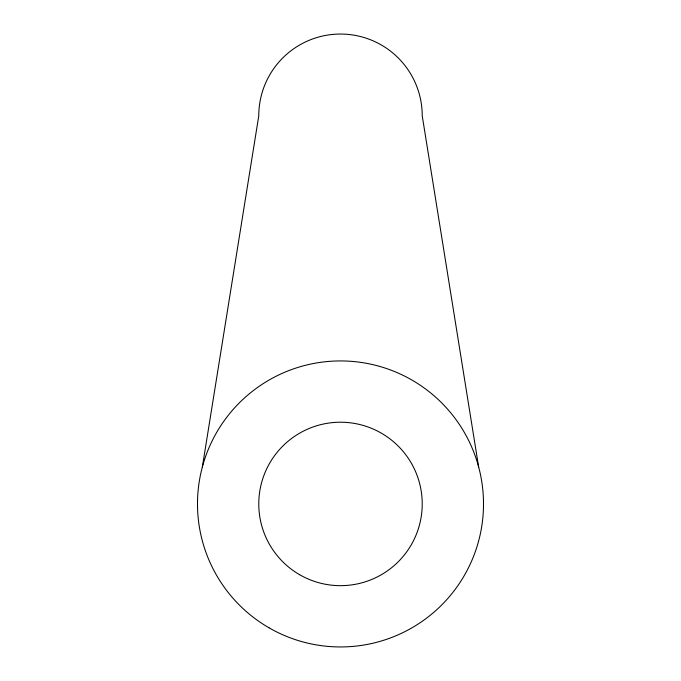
<?xml version="1.0" encoding="UTF-8"?>
<svg xmlns="http://www.w3.org/2000/svg" width="681" height="681" viewBox="0 0 681 681"><rect width="100%" height="100%" fill="white"/><g stroke="black" fill="none" stroke-linecap="round" stroke-linejoin="round"><path stroke-width="1.02" d="M202.359 466.928L258.78 115.77A81.72 81.72 0 0 1 340.5 34.05A81.72 81.72 0 0 1 422.22 115.77L478.641 466.928M268.995 627.788A143.01 143.01 0 0 0 483.51 503.94A143.01 143.01 0 0 0 268.995 380.092A143.01 143.01 0 0 0 268.995 627.788M299.64 574.713A81.72 81.72 0 0 0 422.22 503.94A81.72 81.72 0 0 0 299.64 433.167A81.72 81.72 0 0 0 299.64 574.713"/></g></svg>
